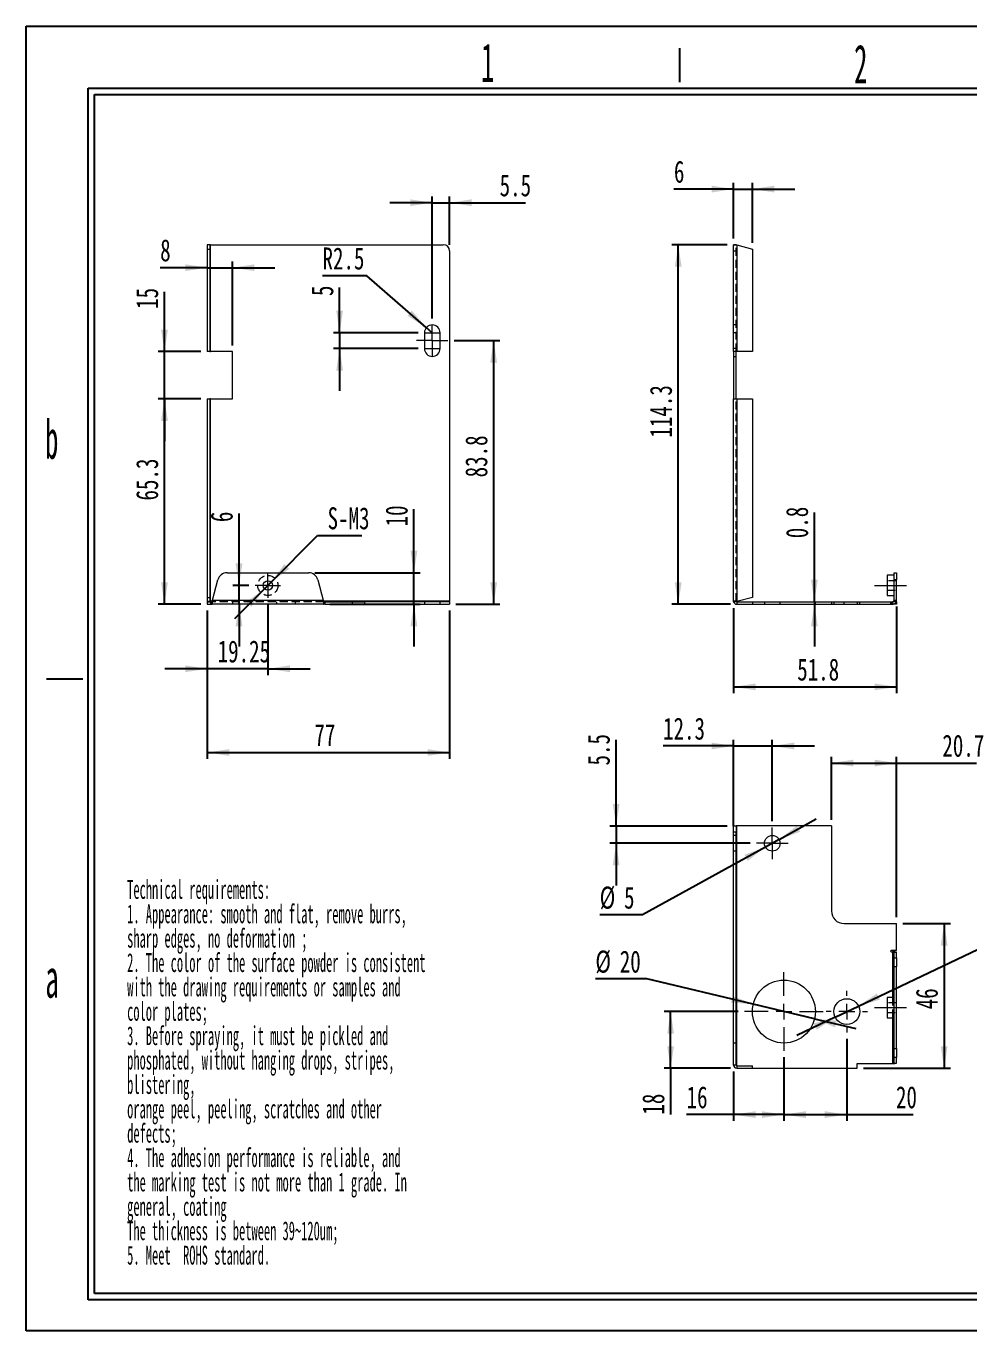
# Model space of a CAD drawing. Header units: millimetres. Extents: x 2 to 295, y 1 to 209.
# Drawn here: x 1.8 to 151.6, y 1.3 to 208.7 of the extents above; entities that cross this region are included whole.
import ezdxf

# ---------------------------------------------------------------- set-up
doc = ezdxf.new("R2010")
doc.units = ezdxf.units.MM
for name, pattern in [('CENTER', [10.16, 6.35, -1.27, 1.27, -1.27]), ('CENTERX2', [20.32, 12.7, -2.54, 2.54, -2.54]), ('HIDDEN', [1.905, 1.27, -0.635])]:
    doc.linetypes.add(name, pattern=pattern)
doc.layers.add('DIM', color=5, linetype='Continuous')
doc.layers.add('SLD-0', color=179, linetype='Continuous')
doc.layers.add('中心线', color=1, linetype='CENTER', lineweight=15)
doc.styles.add('SLDTEXTSTYLE1', font='TXT', dxfattribs={"width": 0.469})
doc.styles.add('SLDTEXTSTYLE13', font='TXT', dxfattribs={"width": 0.7})
doc.styles.add('SLDTEXTSTYLE2', font='TXT', dxfattribs={"width": 0.484})
doc.styles.add('SLDTEXTSTYLE5', font='TXT', dxfattribs={"width": 0.5025})
doc.dimstyles.new('SLDDIMSTYLE0', dxfattribs={"dimtxt": 3.5, "dimasz": 3.5, "dimexe": 0, "dimexo": 0.0625, "dimgap": 0.875, "dimtad": 2, "dimlfac": 2, "dimrnd": 1e-09, "dimzin": 12, "dimdsep": 46, "dimtxsty": 'SLDTEXTSTYLE1', "dimsah": 1, "dimcen": 0.09, "dimadec": 0, "dimazin": 3, "dimtfac": 1, "dimtofl": 0, "dimtmove": 0, "dimatfit": 3, "dimfxl": 0, "dimfrac": 2, "dimtolj": 1, "dimtzin": 12, "dimarcsym": 0})
doc.dimstyles.new('SLDDIMSTYLE1', dxfattribs={"dimtxt": 3.5, "dimasz": 3.5, "dimexe": 0, "dimexo": 0.0625, "dimgap": 0.875, "dimtad": 2, "dimlfac": 2, "dimrnd": 1e-09, "dimdsep": 46, "dimtxsty": 'SLDTEXTSTYLE1', "dimsah": 1, "dimcen": 0.09, "dimadec": 0, "dimazin": 2, "dimtfac": 1, "dimtmove": 0, "dimatfit": 0, "dimfxl": 0, "dimfrac": 2, "dimtolj": 1, "dimtzin": 12, "dimarcsym": 0})
doc.dimstyles.new('SLDDIMSTYLE2', dxfattribs={"dimtxt": 3.5, "dimasz": 3.5, "dimexe": 0, "dimexo": 0.0625, "dimgap": 0.875, "dimtad": 2, "dimlfac": 2, "dimrnd": 1e-09, "dimzin": 12, "dimdsep": 46, "dimtxsty": 'SLDTEXTSTYLE1', "dimsah": 1, "dimcen": 0.09, "dimadec": 0, "dimazin": 3, "dimtfac": 1, "dimtmove": 0, "dimatfit": 0, "dimfxl": 0, "dimfrac": 2, "dimtolj": 1, "dimtzin": 12, "dimarcsym": 0})
doc.dimstyles.new('SLDDIMSTYLE3', dxfattribs={"dimtxt": 3.5, "dimasz": 3.5, "dimexe": 0, "dimexo": 0.0625, "dimgap": 0.875, "dimtad": 0, "dimtih": 1, "dimtoh": 1, "dimlfac": 2, "dimrnd": 1e-09, "dimzin": 12, "dimdsep": 46, "dimtxsty": 'SLDTEXTSTYLE1', "dimsah": 1, "dimcen": 0, "dimadec": 0, "dimazin": 3, "dimtfac": 1, "dimtmove": 0, "dimatfit": 3, "dimfxl": 0, "dimfrac": 2, "dimtolj": 1, "dimtzin": 12, "dimarcsym": 0})
doc.dimstyles.new('SLDDIMSTYLE4', dxfattribs={"dimtxt": 3.5, "dimasz": 3.5, "dimexe": 0, "dimexo": 0.0625, "dimgap": 0.875, "dimtad": 0, "dimtih": 1, "dimtoh": 1, "dimlfac": 2, "dimrnd": 1e-09, "dimzin": 12, "dimdsep": 46, "dimtxsty": 'SLDTEXTSTYLE1', "dimsah": 1, "dimcen": 0, "dimadec": 0, "dimazin": 3, "dimtfac": 1, "dimtmove": 0, "dimatfit": 3, "dimfxl": 0, "dimfrac": 2, "dimtolj": 1, "dimtzin": 12, "dimarcsym": 0})
doc.dimstyles.new('SLDDIMSTYLE5', dxfattribs={"dimtxt": 3.5, "dimasz": 3.5, "dimexe": 0, "dimexo": 0.0625, "dimgap": 0.875, "dimtad": 0, "dimtih": 1, "dimtoh": 1, "dimlfac": 2, "dimrnd": 1e-09, "dimzin": 12, "dimdsep": 46, "dimtxsty": 'SLDTEXTSTYLE1', "dimsah": 1, "dimcen": 0, "dimadec": 0, "dimazin": 3, "dimtfac": 1, "dimtofl": 0, "dimtmove": 0, "dimatfit": 3, "dimfxl": 0, "dimfrac": 2, "dimtolj": 1, "dimtzin": 12, "dimarcsym": 0})

# ---------------------------------------------------------------- blocks, each defined once
blk = doc.blocks.new('SW_NOTE_0')
at = {"layer": 'SLD-0', "color": 0, "char_height": 3, "attachment_point": 1, "style": 'SLDTEXTSTYLE2'}
for s, insert in [('Technical requirements:', (0, 3.87)), ('1. Appearance: smooth and flat, remove burrs,', (0, -0.01)), ('sharp edges, no deformation ;', (0, -3.88)), ('2. The color of the surface powder is consistent', (0, -7.76)), ('with the drawing requirements or samples and', (0, -11.63)), ('color plates;', (0, -15.51)), ('3. Before spraying, it must be pickled and', (0, -19.38)), ('phosphated, without hanging drops, stripes,', (0, -23.26)), ('blistering,', (0, -27.13)), ('orange peel, peeling, scratches and other', (0, -31.01)), ('defects;', (0, -34.88)), ('4. The adhesion performance is reliable, and', (0, -38.76)), ('the marking test is not more than 1 grade. In', (0, -42.63)), ('general, coating', (0, -46.51)), ('The thickness is between 39~120um;', (0, -50.38)), ('5. Meet  ROHS standard.', (0, -54.26))]:
    blk.add_mtext(s, dxfattribs=dict(at, insert=insert))
blk = doc.blocks.new('_D')
at = {"layer": 'DIM'}
for p, q in [((114.23, 116.18), (114.23, 102.65)), ((140.13, 116.43), (140.13, 102.65)), ((114.23, 103.65), (140.13, 103.65))]:
    blk.add_line(p, q, dxfattribs=at)
for points in [[(114.23, 103.65), (117.73, 103.11), (117.73, 104.19)], [(140.13, 103.65), (136.63, 104.19), (136.63, 103.11)]]:
    blk.add_solid(points, dxfattribs=at)
at = {"layer": 'DIM', "insert": (124.35, 108.16), "char_height": 3.5, "attachment_point": 1, "style": 'SLDTEXTSTYLE13'}
blk.add_mtext('51.8', dxfattribs=at)
blk = doc.blocks.new('_D_1')
at = {"layer": 'DIM'}
for p, q in [((127.07, 117.18), (127.07, 131.36)), ((127.07, 117.18), (127.07, 116.78)), ((127.07, 116.78), (127.07, 110.05))]:
    blk.add_line(p, q, dxfattribs=at)
for points in [[(127.07, 117.18), (127.61, 120.68), (126.54, 120.68)], [(127.07, 116.78), (126.54, 113.28), (127.61, 113.28)]]:
    blk.add_solid(points, dxfattribs=at)
at = {"layer": 'DIM', "insert": (122.56, 127.28), "char_height": 3.5, "attachment_point": 1, "rotation": 90, "style": 'SLDTEXTSTYLE13'}
blk.add_mtext('0.8', dxfattribs=at)
blk = doc.blocks.new('_D_2')
at = {"layer": 'DIM'}
for p, q in [((113.23, 173.93), (104.44, 173.93)), ((105.44, 116.78), (105.44, 173.93)), ((113.73, 116.78), (104.44, 116.78))]:
    blk.add_line(p, q, dxfattribs=at)
for points in [[(105.44, 173.93), (104.9, 170.43), (105.98, 170.43)], [(105.44, 116.78), (105.98, 120.28), (104.9, 120.28)]]:
    blk.add_solid(points, dxfattribs=at)
at = {"layer": 'DIM', "insert": (100.93, 143.27), "char_height": 3.5, "attachment_point": 1, "rotation": 90, "style": 'SLDTEXTSTYLE13'}
blk.add_mtext('114.3', dxfattribs=at)
blk = doc.blocks.new('_D_3')
at = {"layer": 'DIM'}
for p, q in [((114.23, 182.77), (104.76, 182.77)), ((114.23, 174.93), (114.23, 183.77)), ((114.23, 182.77), (117.23, 182.77)), ((117.23, 174.24), (117.23, 183.77)), ((117.23, 182.77), (123.97, 182.77))]:
    blk.add_line(p, q, dxfattribs=at)
for points in [[(114.23, 182.77), (110.73, 183.31), (110.73, 182.23)], [(117.23, 182.77), (120.73, 182.23), (120.73, 183.31)]]:
    blk.add_solid(points, dxfattribs=at)
at = {"layer": 'DIM', "insert": (104.76, 187.28), "char_height": 3.5, "attachment_point": 1, "style": 'SLDTEXTSTYLE13'}
blk.add_mtext('6', dxfattribs=at)
blk = doc.blocks.new('_D_4')
at = {"layer": 'DIM'}
for p, q in [((121.48, 79.4), (127.37, 82.66)), ((121.48, 79.4), (119.29, 78.19)), ((119.29, 78.19), (99.78, 67.4)), ((99.78, 67.4), (92.96, 67.4))]:
    blk.add_line(p, q, dxfattribs=at)
for points in [[(121.48, 79.4), (124.8, 80.62), (124.28, 81.56)], [(119.29, 78.19), (115.97, 76.97), (116.49, 76.02)]]:
    blk.add_solid(points, dxfattribs=at)
at = {"layer": 'DIM', "char_height": 3.5, "attachment_point": 1, "style": 'SLDTEXTSTYLE13'}
for s, insert in [('%%c', (92.96, 71.91)), ('5', (96.83, 71.91))]:
    blk.add_mtext(s, dxfattribs=dict(at, insert=insert))
blk = doc.blocks.new('_D_5')
at = {"layer": 'DIM'}
for p, q in [((100.46, 57.23), (92.28, 57.23)), ((117.37, 53.2), (100.46, 57.23)), ((127.1, 50.89), (117.37, 53.2)), ((127.1, 50.89), (133.65, 49.33))]:
    blk.add_line(p, q, dxfattribs=at)
for points in [[(117.37, 53.2), (114.09, 54.54), (113.84, 53.49)], [(127.1, 50.89), (130.38, 49.55), (130.63, 50.6)]]:
    blk.add_solid(points, dxfattribs=at)
at = {"layer": 'DIM', "char_height": 3.5, "attachment_point": 1, "style": 'SLDTEXTSTYLE13'}
for s, insert in [('%%c', (92.28, 61.74)), ('20', (96.15, 61.74))]:
    blk.add_mtext(s, dxfattribs=dict(at, insert=insert))
blk = doc.blocks.new('_D_6')
at = {"layer": 'DIM'}
for p, q in [((134.09, 52.93), (158.29, 64.44)), ((158.29, 64.44), (167.83, 64.44)), ((130.38, 51.16), (134.09, 52.93)), ((130.38, 51.16), (124.31, 48.27))]:
    blk.add_line(p, q, dxfattribs=at)
for points in [[(134.09, 52.93), (137.48, 53.94), (137.01, 54.92)], [(130.38, 51.16), (126.99, 50.15), (127.45, 49.17)]]:
    blk.add_solid(points, dxfattribs=at)
at = {"layer": 'DIM', "char_height": 3.5, "attachment_point": 1, "style": 'SLDTEXTSTYLE13'}
for s, insert in [('%%c', (159.88, 68.96)), ('8.2', (163.75, 68.96))]:
    blk.add_mtext(s, dxfattribs=dict(at, insert=insert))
blk = doc.blocks.new('_D_7')
at = {"layer": 'DIM'}
for p, q in [((129.78, 82.54), (129.78, 92.54)), ((129.78, 91.54), (140.13, 91.54)), ((140.13, 67.04), (140.13, 92.54)), ((140.13, 91.54), (152.86, 91.54))]:
    blk.add_line(p, q, dxfattribs=at)
for points in [[(129.78, 91.54), (133.28, 91.01), (133.28, 92.08)], [(140.13, 91.54), (136.63, 92.08), (136.63, 91.01)]]:
    blk.add_solid(points, dxfattribs=at)
at = {"layer": 'DIM', "insert": (147.41, 96.06), "char_height": 3.5, "attachment_point": 1, "style": 'SLDTEXTSTYLE13'}
blk.add_mtext('20.7', dxfattribs=at)
blk = doc.blocks.new('_D_8')
at = {"layer": 'DIM'}
for p, q in [((114.98, 52.04), (103.23, 52.04)), ((104.23, 43.04), (104.23, 52.04)), ((113.73, 43.04), (103.23, 43.04)), ((104.23, 43.04), (104.23, 35.67))]:
    blk.add_line(p, q, dxfattribs=at)
for points in [[(104.23, 52.04), (103.7, 48.54), (104.77, 48.54)], [(104.23, 43.04), (104.77, 46.54), (103.7, 46.54)]]:
    blk.add_solid(points, dxfattribs=at)
at = {"layer": 'DIM', "insert": (99.72, 35.67), "char_height": 3.5, "attachment_point": 1, "rotation": 90, "style": 'SLDTEXTSTYLE13'}
blk.add_mtext('18', dxfattribs=at)
blk = doc.blocks.new('_D_9')
at = {"layer": 'DIM'}
for p, q in [((132.23, 47.74), (132.23, 34.67)), ((122.23, 44.79), (122.23, 34.67)), ((122.23, 35.67), (132.23, 35.67)), ((132.23, 35.67), (142.77, 35.67))]:
    blk.add_line(p, q, dxfattribs=at)
for points in [[(122.23, 35.67), (125.73, 35.13), (125.73, 36.21)], [(132.23, 35.67), (128.73, 36.21), (128.73, 35.13)]]:
    blk.add_solid(points, dxfattribs=at)
at = {"layer": 'DIM', "insert": (140.04, 40.18), "char_height": 3.5, "attachment_point": 1, "style": 'SLDTEXTSTYLE13'}
blk.add_mtext('20', dxfattribs=at)
blk = doc.blocks.new('_D_10')
at = {"layer": 'DIM'}
for p, q in [((122.23, 44.79), (122.23, 34.67)), ((114.23, 42.54), (114.23, 34.67)), ((114.23, 35.67), (106.77, 35.67)), ((122.23, 35.67), (114.23, 35.67))]:
    blk.add_line(p, q, dxfattribs=at)
for points in [[(114.23, 35.67), (117.73, 35.13), (117.73, 36.21)], [(122.23, 35.67), (118.73, 36.21), (118.73, 35.13)]]:
    blk.add_solid(points, dxfattribs=at)
at = {"layer": 'DIM', "insert": (106.77, 40.18), "char_height": 3.5, "attachment_point": 1, "style": 'SLDTEXTSTYLE13'}
blk.add_mtext('16', dxfattribs=at)
blk = doc.blocks.new('_D_11')
at = {"layer": 'DIM'}
for p, q in [((141.13, 66.04), (148.7, 66.04)), ((147.7, 66.04), (147.7, 43.04)), ((134.88, 43.04), (148.7, 43.04))]:
    blk.add_line(p, q, dxfattribs=at)
for points in [[(147.7, 66.04), (147.16, 62.54), (148.24, 62.54)], [(147.7, 43.04), (148.24, 46.54), (147.16, 46.54)]]:
    blk.add_solid(points, dxfattribs=at)
at = {"layer": 'DIM', "insert": (143.19, 52.41), "char_height": 3.5, "attachment_point": 1, "rotation": 90, "style": 'SLDTEXTSTYLE13'}
blk.add_mtext('46', dxfattribs=at)
blk = doc.blocks.new('_D_12')
at = {"layer": 'DIM'}
for p, q in [((114.23, 94.26), (103.03, 94.26)), ((114.23, 81.54), (114.23, 95.26)), ((114.23, 94.26), (120.38, 94.26)), ((120.38, 82.29), (120.38, 95.26)), ((120.38, 94.26), (127.12, 94.26))]:
    blk.add_line(p, q, dxfattribs=at)
for points in [[(114.23, 94.26), (110.73, 94.8), (110.73, 93.72)], [(120.38, 94.26), (123.88, 93.72), (123.88, 94.8)]]:
    blk.add_solid(points, dxfattribs=at)
at = {"layer": 'DIM', "insert": (103.03, 98.77), "char_height": 3.5, "attachment_point": 1, "style": 'SLDTEXTSTYLE13'}
blk.add_mtext('12.3', dxfattribs=at)
blk = doc.blocks.new('_D_13')
at = {"layer": 'DIM'}
for p, q in [((95.58, 81.54), (95.58, 95.24)), ((113.23, 81.54), (94.58, 81.54)), ((95.58, 81.54), (95.58, 78.79)), ((116.88, 78.79), (94.58, 78.79)), ((95.58, 78.79), (95.58, 72.06))]:
    blk.add_line(p, q, dxfattribs=at)
for points in [[(95.58, 81.54), (96.11, 85.04), (95.04, 85.04)], [(95.58, 78.79), (95.04, 75.29), (96.11, 75.29)]]:
    blk.add_solid(points, dxfattribs=at)
at = {"layer": 'DIM', "insert": (91.06, 91.16), "char_height": 3.5, "attachment_point": 1, "rotation": 90, "style": 'SLDTEXTSTYLE13'}
blk.add_mtext('5.5', dxfattribs=at)
blk = doc.blocks.new('SW_CENTERMARKSYMBOL_0')
at = {"layer": '中心线', "color": 0}
for p, q in [((0, 1.25), (0, 2.5)), ((-1.25, 0), (-2.5, 0)), ((0, 0), (-1.25, 0)), ((0, 0), (0, 1.25)), ((0, 0), (0, -1.25)), ((0, 0), (1.25, 0)), ((1.25, 0), (2.5, 0)), ((0, -1.25), (0, -2.5))]:
    blk.add_line(p, q, dxfattribs=at)
blk = doc.blocks.new('SW_CENTERMARKSYMBOL_1')
at = {"layer": '中心线', "color": 0}
for p, q in [((0, 2.5), (0, 6.25)), ((-2.5, 0), (-6.25, 0)), ((0, 0), (-1.25, 0)), ((0, 0), (0, 1.25)), ((0, 0), (0, -1.25)), ((0, 0), (1.25, 0)), ((2.5, 0), (6.25, 0)), ((0, -2.5), (0, -6.25))]:
    blk.add_line(p, q, dxfattribs=at)
blk = doc.blocks.new('SW_CENTERMARKSYMBOL_2')
at = {"layer": '中心线', "color": 0}
for p, q in [((0, 2.5), (0, 3.3)), ((-2.5, 0), (-3.3, 0)), ((0, 0), (-1.25, 0)), ((0, 0), (0, 1.25)), ((0, 0), (0, -1.25)), ((0, 0), (1.25, 0)), ((2.5, 0), (3.3, 0)), ((0, -2.5), (0, -3.3))]:
    blk.add_line(p, q, dxfattribs=at)
blk = doc.blocks.new('_D_14')
at = {"layer": 'DIM'}
for p, q in [((51.64, 159.93), (51.64, 167.13)), ((64.1, 159.93), (50.64, 159.93)), ((51.64, 159.93), (51.64, 157.43)), ((64.1, 157.43), (50.64, 157.43)), ((51.64, 157.43), (51.64, 150.7))]:
    blk.add_line(p, q, dxfattribs=at)
for points in [[(51.64, 159.93), (52.17, 163.43), (51.1, 163.43)], [(51.64, 157.43), (51.1, 153.93), (52.17, 153.93)]]:
    blk.add_solid(points, dxfattribs=at)
at = {"layer": 'DIM', "insert": (47.12, 165.77), "char_height": 3.5, "attachment_point": 1, "rotation": 90, "style": 'SLDTEXTSTYLE13'}
blk.add_mtext('5', dxfattribs=at)
blk = doc.blocks.new('_D_15')
at = {"layer": 'DIM'}
for p, q in [((30.6, 115.78), (30.6, 92.22)), ((69.1, 115.78), (69.1, 92.22)), ((30.6, 93.22), (69.1, 93.22))]:
    blk.add_line(p, q, dxfattribs=at)
for points in [[(30.6, 93.22), (34.1, 92.69), (34.1, 93.76)], [(69.1, 93.22), (65.6, 93.76), (65.6, 92.69)]]:
    blk.add_solid(points, dxfattribs=at)
at = {"layer": 'DIM', "insert": (47.62, 97.74), "char_height": 3.5, "attachment_point": 1, "style": 'SLDTEXTSTYLE13'}
blk.add_mtext('77', dxfattribs=at)
blk = doc.blocks.new('_D_16')
at = {"layer": 'DIM'}
for p, q in [((40.23, 116.78), (40.23, 105.53)), ((30.6, 115.78), (30.6, 105.53)), ((30.6, 106.53), (23.87, 106.53)), ((40.23, 106.53), (30.6, 106.53)), ((40.23, 106.53), (46.96, 106.53))]:
    blk.add_line(p, q, dxfattribs=at)
for points in [[(30.6, 106.53), (27.1, 107.07), (27.1, 105.99)], [(40.23, 106.53), (43.73, 105.99), (43.73, 107.07)]]:
    blk.add_solid(points, dxfattribs=at)
at = {"layer": 'DIM', "insert": (32.25, 111.04), "char_height": 3.5, "attachment_point": 1, "style": 'SLDTEXTSTYLE13'}
blk.add_mtext('19.25', dxfattribs=at)
blk = doc.blocks.new('_D_17')
at = {"layer": 'DIM'}
for p, q in [((35.65, 119.78), (35.65, 131.2)), ((37.23, 119.78), (34.65, 119.78)), ((35.65, 116.78), (35.65, 119.78)), ((35.65, 116.78), (35.65, 110.05))]:
    blk.add_line(p, q, dxfattribs=at)
for points in [[(35.65, 119.78), (36.19, 123.28), (35.11, 123.28)], [(35.65, 116.78), (35.11, 113.28), (36.19, 113.28)]]:
    blk.add_solid(points, dxfattribs=at)
at = {"layer": 'DIM', "insert": (31.14, 129.84), "char_height": 3.5, "attachment_point": 1, "rotation": 90, "style": 'SLDTEXTSTYLE13'}
blk.add_mtext('6', dxfattribs=at)
blk = doc.blocks.new('_D_18')
at = {"layer": 'DIM'}
for p, q in [((40.76, 120.31), (48.14, 127.69)), ((48.14, 127.69), (55.17, 127.69)), ((39.7, 119.25), (40.76, 120.31)), ((39.7, 119.25), (34.94, 114.49))]:
    blk.add_line(p, q, dxfattribs=at)
for points in [[(40.76, 120.31), (43.62, 122.41), (42.85, 123.17)], [(39.7, 119.25), (36.84, 117.16), (37.6, 116.4)]]:
    blk.add_solid(points, dxfattribs=at)
at = {"layer": 'DIM', "insert": (49.72, 132.2), "char_height": 3.5, "attachment_point": 1, "style": 'SLDTEXTSTYLE13'}
blk.add_mtext('S-M3', dxfattribs=at)
blk = doc.blocks.new('_D_19')
at = {"layer": 'DIM'}
for p, q in [((69.85, 158.68), (77.11, 158.68)), ((76.11, 158.68), (76.11, 116.78)), ((70.1, 116.78), (77.11, 116.78))]:
    blk.add_line(p, q, dxfattribs=at)
for points in [[(76.11, 158.68), (75.57, 155.18), (76.65, 155.18)], [(76.11, 116.78), (76.65, 120.28), (75.57, 120.28)]]:
    blk.add_solid(points, dxfattribs=at)
at = {"layer": 'DIM', "insert": (71.6, 136.95), "char_height": 3.5, "attachment_point": 1, "rotation": 90, "style": 'SLDTEXTSTYLE13'}
blk.add_mtext('83.8', dxfattribs=at)
blk = doc.blocks.new('_D_20')
at = {"layer": 'DIM'}
for p, q in [((66.35, 180.6), (59.62, 180.6)), ((66.35, 162.18), (66.35, 181.6)), ((66.35, 180.6), (69.1, 180.6)), ((69.1, 173.93), (69.1, 181.6)), ((69.1, 180.6), (81.15, 180.6))]:
    blk.add_line(p, q, dxfattribs=at)
for points in [[(66.35, 180.6), (62.85, 181.14), (62.85, 180.07)], [(69.1, 180.6), (72.6, 180.07), (72.6, 181.14)]]:
    blk.add_solid(points, dxfattribs=at)
at = {"layer": 'DIM', "insert": (77.06, 185.12), "char_height": 3.5, "attachment_point": 1, "style": 'SLDTEXTSTYLE13'}
blk.add_mtext('5.5', dxfattribs=at)
blk = doc.blocks.new('_D_21')
at = {"layer": 'DIM'}
for p, q in [((29.6, 149.43), (22.8, 149.43)), ((23.8, 116.78), (23.8, 149.43)), ((29.6, 116.78), (22.8, 116.78))]:
    blk.add_line(p, q, dxfattribs=at)
for points in [[(23.8, 149.43), (23.26, 145.93), (24.34, 145.93)], [(23.8, 116.78), (24.34, 120.28), (23.26, 120.28)]]:
    blk.add_solid(points, dxfattribs=at)
at = {"layer": 'DIM', "insert": (19.29, 133.27), "char_height": 3.5, "attachment_point": 1, "rotation": 90, "style": 'SLDTEXTSTYLE13'}
blk.add_mtext('65.3', dxfattribs=at)
blk = doc.blocks.new('_D_22')
at = {"layer": 'DIM'}
for p, q in [((23.8, 156.93), (23.8, 166.45)), ((29.6, 156.93), (22.8, 156.93)), ((23.8, 149.43), (23.8, 156.93)), ((29.6, 149.43), (22.8, 149.43)), ((23.8, 149.43), (23.8, 142.7))]:
    blk.add_line(p, q, dxfattribs=at)
for points in [[(23.8, 156.93), (24.34, 160.43), (23.26, 160.43)], [(23.8, 149.43), (23.26, 145.93), (24.34, 145.93)]]:
    blk.add_solid(points, dxfattribs=at)
at = {"layer": 'DIM', "insert": (19.29, 163.73), "char_height": 3.5, "attachment_point": 1, "rotation": 90, "style": 'SLDTEXTSTYLE13'}
blk.add_mtext('15', dxfattribs=at)
blk = doc.blocks.new('_D_23')
at = {"layer": 'DIM'}
for p, q in [((30.6, 170.27), (23.12, 170.27)), ((30.6, 170.27), (34.6, 170.27)), ((34.6, 157.93), (34.6, 171.27)), ((34.6, 170.27), (41.34, 170.27))]:
    blk.add_line(p, q, dxfattribs=at)
for points in [[(30.6, 170.27), (27.1, 170.81), (27.1, 169.74)], [(34.6, 170.27), (38.1, 169.74), (38.1, 170.81)]]:
    blk.add_solid(points, dxfattribs=at)
at = {"layer": 'DIM', "insert": (23.12, 174.79), "char_height": 3.5, "attachment_point": 1, "style": 'SLDTEXTSTYLE13'}
blk.add_mtext('8', dxfattribs=at)
blk = doc.blocks.new('_D_24')
at = {"layer": 'DIM'}
for p, q in [((55.94, 168.98), (48.91, 168.98)), ((65.41, 160.75), (55.94, 168.98)), ((66.35, 159.93), (65.41, 160.75))]:
    blk.add_line(p, q, dxfattribs=at)
blk.add_solid([(65.41, 160.75), (63.12, 163.46), (62.42, 162.64)], dxfattribs=at)
at = {"layer": 'DIM', "insert": (48.91, 173.49), "char_height": 3.5, "attachment_point": 1, "style": 'SLDTEXTSTYLE13'}
blk.add_mtext('R2.5', dxfattribs=at)
blk = doc.blocks.new('_D_25')
at = {"layer": 'DIM'}
for p, q in [((63.44, 121.78), (63.44, 131.89)), ((47.72, 121.78), (64.44, 121.78)), ((63.44, 116.78), (63.44, 121.78)), ((50.1, 116.78), (64.44, 116.78)), ((63.44, 116.78), (63.44, 110.05))]:
    blk.add_line(p, q, dxfattribs=at)
for points in [[(63.44, 121.78), (63.98, 125.28), (62.9, 125.28)], [(63.44, 116.78), (62.9, 113.28), (63.98, 113.28)]]:
    blk.add_solid(points, dxfattribs=at)
at = {"layer": 'DIM', "insert": (58.93, 129.16), "char_height": 3.5, "attachment_point": 1, "rotation": 90, "style": 'SLDTEXTSTYLE13'}
blk.add_mtext('10', dxfattribs=at)
blk = doc.blocks.new('SW_CENTERMARKSYMBOL_3')
at = {"layer": '中心线', "color": 0}
for p, q in [((0, 1.25), (0, 2.5)), ((-1.25, 0), (-2.5, 0)), ((0, 0), (-1.25, 0)), ((0, 0), (0, 1.25)), ((0, 0), (0, -1.25)), ((0, 0), (1.25, 0)), ((1.25, 0), (2.5, 0)), ((0, -1.25), (0, -2.5))]:
    blk.add_line(p, q, dxfattribs=at)
blk = doc.blocks.new('SW_CENTERMARKSYMBOL_4')
at = {"layer": '中心线', "color": 0}
for p, q in [((-1.25, 0), (-2, 0)), ((0, 0), (-1.25, 0)), ((0, 1.25), (0, 2)), ((0, 0), (0, 1.25)), ((0, 0), (0, -1.25)), ((0, 0), (1.25, 0)), ((1.25, 0), (2, 0)), ((0, -1.25), (0, -2))]:
    blk.add_line(p, q, dxfattribs=at)
blk = doc.blocks.new('SW_CENTERMARKSYMBOL_5')
at = {"layer": '中心线', "color": 0}
for p, q in [((0, 1.25), (0, 2.5)), ((-1.25, 0), (-2.5, 0)), ((0, 0), (-1.25, 0)), ((0, 0), (0, 1.25)), ((0, 0), (0, -1.25)), ((0, 0), (1.25, 0)), ((1.25, 0), (2.5, 0)), ((0, -1.25), (0, -2.5))]:
    blk.add_line(p, q, dxfattribs=at)
blk = doc.blocks.new('SW_CENTERMARKSYMBOL_6')
at = {"layer": '中心线', "color": 0}
for p, q in [((0, 1.25), (0, 2.5)), ((-1.25, 0), (-2.5, 0)), ((0, 0), (-1.25, 0)), ((0, 0), (0, 1.25)), ((0, 0), (0, -1.25)), ((0, 0), (1.25, 0)), ((1.25, 0), (2.5, 0)), ((0, -1.25), (0, -2.5))]:
    blk.add_line(p, q, dxfattribs=at)

msp = doc.modelspace()

# ---------------------------------------------------------------- linework, layer by layer
at = {"color": 7, "linetype": 'Continuous', "lineweight": 15}
for p, q in [((30.6044, 173.9059), (30.6044, 173.236)), ((31.0044, 173.9059), (30.6044, 173.9059)), ((30.6044, 173.236), (30.6044, 156.9327)), ((30.6044, 173.236), (31.0044, 173.236)), ((31.0044, 173.9059), (31.0044, 173.236)), ((31.0044, 173.236), (31.0044, 156.9327)), ((31.1044, 156.9327), (31.1044, 173.9327)), ((31.1044, 173.9327), (68.1044, 173.9327)), ((69.1044, 172.9327), (69.1044, 117.2827)), ((114.2347, 156.9327), (114.2347, 173.9327)), ((114.6347, 173.9327), (114.2347, 173.9327)), ((114.7347, 173.9059), (114.7347, 156.9327)), ((114.7347, 173.9059), (117.2347, 173.236)), ((117.2347, 173.236), (117.2347, 156.9327)), ((65.1044, 159.9327), (65.1044, 157.4327)), ((67.6044, 157.4327), (67.6044, 159.9327)), ((31.0044, 156.9327), (30.6044, 156.9327)), ((31.0044, 156.9327), (31.1044, 156.9327)), ((34.6044, 156.9327), (31.1044, 156.9327)), ((34.6044, 149.4327), (34.6044, 156.9327)), ((114.7347, 156.9327), (114.2347, 156.9327)), ((114.2347, 156.9327), (114.2347, 149.4327)), ((114.6347, 149.4327), (114.6347, 156.9327)), ((117.2347, 156.9327), (114.7347, 156.9327)), ((30.6044, 149.4327), (30.6044, 117.8794)), ((30.6044, 149.4327), (31.0044, 149.4327)), ((31.0044, 149.4327), (31.0044, 117.8794)), ((31.1044, 149.4327), (31.0044, 149.4327)), ((31.1044, 117.2827), (31.1044, 149.4327)), ((31.1044, 149.4327), (34.6044, 149.4327)), ((114.2347, 117.2827), (114.2347, 149.4327)), ((114.2347, 149.4327), (114.7347, 149.4327)), ((114.7347, 149.4327), (114.7347, 117.2095)), ((114.7347, 149.4327), (117.2347, 149.4327)), ((117.2347, 149.4327), (117.2347, 117.8794)), ((31.4214, 117.4327), (32.2891, 120.6709)), ((33.738, 121.7827), (46.7209, 121.7827)), ((48.1698, 120.6709), (49.0374, 117.4327)), ((139.7347, 121.3827), (138.6347, 121.3827)), ((138.6347, 121.3827), (138.6347, 118.1827)), ((139.7347, 121.7827), (140.1347, 121.7827)), ((139.7347, 120.6709), (139.7347, 121.7827)), ((140.1347, 120.6709), (139.7347, 120.6709)), ((139.7347, 117.4327), (139.7347, 120.6709)), ((140.1347, 121.7827), (140.1347, 120.6709)), ((140.1347, 117.4327), (140.1347, 120.6709)), ((30.6044, 117.8794), (31.0044, 117.8794)), ((30.6044, 117.8794), (30.6044, 117.2095)), ((31.0044, 117.2095), (30.6044, 117.2095)), ((30.6044, 117.1827), (30.6044, 116.7827)), ((30.6044, 117.1827), (31.3544, 117.1827)), ((30.6044, 116.7827), (31.3544, 116.7827)), ((31.0044, 117.8794), (31.0044, 117.2095)), ((31.1044, 117.2827), (31.1044, 117.1827)), ((31.3935, 117.2827), (31.1044, 117.2827)), ((31.3544, 117.1827), (31.3544, 116.7827)), ((49.1044, 116.7827), (31.3544, 116.7827)), ((31.4214, 117.4327), (49.0374, 117.4327)), ((69.1044, 117.2827), (49.0654, 117.2827)), ((49.1044, 117.1827), (49.1044, 116.7827)), ((49.3044, 117.1827), (49.1044, 117.1827)), ((49.3044, 116.7827), (49.1044, 116.7827)), ((49.3044, 117.1827), (49.3044, 116.7827)), ((49.3044, 117.1827), (53.6044, 117.1827)), ((49.3044, 116.7827), (53.6044, 116.7827)), ((53.6044, 117.1827), (53.6044, 116.7827)), ((53.6044, 117.1827), (55.6044, 117.1827)), ((55.6044, 116.7827), (53.6044, 116.7827)), ((55.6044, 117.1827), (55.6044, 116.7827)), ((69.1044, 117.1827), (55.6044, 117.1827)), ((55.6044, 116.7827), (69.1044, 116.7827)), ((69.1044, 117.1827), (69.1044, 117.2827)), ((69.1044, 117.1827), (69.1044, 116.7827)), ((114.2347, 117.1827), (114.2347, 117.2827)), ((114.2448, 117.1827), (114.2347, 117.1827)), ((114.6347, 117.1827), (114.2448, 117.1827)), ((117.2347, 117.8794), (114.7347, 117.2095)), ((114.7347, 117.1827), (114.7347, 116.7827)), ((114.7347, 117.1827), (133.8847, 117.1827)), ((114.7347, 116.7827), (133.8847, 116.7827)), ((133.8847, 117.1827), (133.8847, 116.7827)), ((133.8847, 117.1827), (139.4847, 117.1827)), ((133.8847, 116.7827), (139.4847, 116.7827)), ((138.6347, 118.1827), (139.7347, 118.1827)), ((139.4847, 117.1827), (139.4847, 116.7827)), ((140.1347, 116.7827), (139.4847, 116.7827)), ((139.7347, 117.4327), (140.1347, 117.4327)), ((140.1347, 117.1827), (140.0844, 117.1827)), ((140.1347, 117.1827), (140.1347, 116.7827)), ((114.2347, 80.5443), (114.2347, 81.5443)), ((114.2347, 81.5443), (114.6347, 81.5443)), ((114.6347, 81.5443), (114.6347, 80.5443)), ((114.7347, 81.5443), (114.6347, 81.5443)), ((114.7347, 43.5443), (114.7347, 81.5443)), ((129.7847, 81.5443), (114.7347, 81.5443)), ((129.7847, 81.5443), (129.7847, 68.0443)), ((114.6347, 80.5443), (114.2347, 80.5443)), ((114.2347, 43.5443), (114.2347, 80.5443)), ((114.6347, 43.5443), (114.6347, 80.5443)), ((131.7847, 66.0443), (140.1347, 66.0443)), ((140.1347, 61.7443), (140.1347, 66.0443)), ((140.1347, 61.7443), (139.2847, 61.7443)), ((139.2847, 61.5443), (139.4847, 61.5443)), ((139.4847, 61.5443), (139.4847, 54.2693)), ((139.7347, 61.4773), (140.1347, 61.4773)), ((139.7347, 60.6097), (139.7347, 61.4773)), ((139.7347, 60.6097), (140.1347, 60.6097)), ((139.7347, 59.1608), (139.7347, 60.6097)), ((140.1347, 60.6097), (140.1347, 61.4773)), ((140.1347, 60.6097), (140.1347, 59.1608)), ((140.1347, 59.1608), (139.7347, 59.1608)), ((139.7347, 46.1779), (139.7347, 59.1608)), ((140.1347, 46.1779), (140.1347, 59.1608)), ((139.7347, 54.2693), (138.6347, 54.2693)), ((138.6347, 54.2693), (138.6347, 51.0693)), ((138.6347, 51.0693), (139.7347, 51.0693)), ((139.4847, 51.0693), (139.4847, 43.7943)), ((139.7347, 46.1779), (140.1347, 46.1779)), ((139.7347, 44.729), (139.7347, 46.1779)), ((140.1347, 46.1779), (140.1347, 44.729)), ((133.8847, 43.7943), (139.4847, 43.7943)), ((133.8847, 43.0443), (133.8847, 43.7943)), ((140.1347, 44.729), (139.7347, 44.729)), ((139.7347, 43.8613), (139.7347, 44.729)), ((139.7347, 43.8613), (140.1347, 43.8613)), ((140.1347, 43.8613), (140.1347, 44.729)), ((114.6347, 43.5443), (114.2347, 43.5443)), ((114.6347, 43.5443), (114.7347, 43.5443)), ((114.7347, 43.4443), (114.7347, 43.5443)), ((114.7347, 43.4443), (114.7347, 43.0443)), ((114.7347, 43.4443), (117.2347, 43.4443)), ((114.7347, 43.0443), (117.2347, 43.0443)), ((117.2347, 43.0443), (117.2347, 43.4443)), ((117.2347, 43.0443), (133.8847, 43.0443))]:
    msp.add_line(p, q, dxfattribs=at)
at = {"color": 7, "linetype": 'HIDDEN', "lineweight": 0}
for p, q in [((114.2347, 172.9327), (114.6347, 172.9327)), ((114.6347, 156.9327), (114.6347, 173.9327)), ((114.6347, 161.1827), (114.2347, 161.1827)), ((114.6347, 159.9327), (114.2347, 159.9327)), ((114.6347, 157.4327), (114.2347, 157.4327)), ((114.2347, 156.1827), (114.6347, 156.1827)), ((114.6347, 117.2827), (114.6347, 149.4327)), ((140.1347, 120.5327), (138.6347, 120.5327)), ((138.6347, 119.0327), (140.1347, 119.0327)), ((31.1044, 117.1827), (31.1044, 116.7827)), ((49.1044, 117.1827), (31.3544, 117.1827)), ((49.0654, 117.2827), (31.3935, 117.2827)), ((34.6044, 117.1827), (34.6044, 116.7827)), ((37.5544, 117.1827), (37.5544, 116.7827)), ((41.6544, 116.7827), (41.6544, 117.1827)), ((44.6044, 116.7827), (44.6044, 117.1827)), ((65.1044, 117.1827), (65.1044, 116.7827)), ((67.6044, 116.7827), (67.6044, 117.1827)), ((114.6347, 117.2827), (114.2347, 117.2827)), ((114.6347, 117.1827), (114.6347, 117.2827)), ((117.2347, 117.1827), (117.2347, 116.7827)), ((119.1347, 117.1827), (119.1347, 116.7827)), ((121.6347, 116.7827), (121.6347, 117.1827)), ((127.2347, 116.7827), (127.2347, 117.1827)), ((129.7847, 117.1827), (129.7847, 116.7827)), ((130.1847, 117.1827), (130.1847, 116.7827)), ((131.7847, 116.7827), (131.7847, 117.1827)), ((134.2847, 116.7827), (134.2847, 117.1827)), ((139.1847, 117.1827), (139.1847, 116.7827)), ((139.2847, 117.1827), (139.2847, 116.7827)), ((140.0844, 117.1827), (139.4847, 117.1827)), ((114.6347, 80.0443), (114.2347, 80.0443)), ((114.6347, 77.5443), (114.2347, 77.5443)), ((139.4847, 54.2693), (139.4847, 51.0693)), ((140.1347, 53.4193), (138.6347, 53.4193)), ((138.6347, 51.9193), (140.1347, 51.9193)), ((114.6347, 47.0443), (114.2347, 47.0443))]:
    msp.add_line(p, q, dxfattribs=at)
at = {"color": 7, "linetype": 'CENTERX2', "lineweight": 0}
for p, q in [((65.1044, 159.9327), (67.6044, 159.9327)), ((65.1044, 157.4327), (67.6044, 157.4327))]:
    msp.add_line(p, q, dxfattribs=at)
at = {"color": 7, "linetype": 'HIDDEN', "lineweight": 0}
msp.add_circle((40.2294, 119.7827), 1.6, dxfattribs=at)
at = {"color": 7, "linetype": 'Continuous', "lineweight": 15}
for centre, radius in [((40.2294, 119.7827), 0.75), ((120.3847, 78.7943), 1.25), ((122.2347, 52.0443), 5), ((132.2347, 52.0443), 2.05)]:
    msp.add_circle(centre, radius, dxfattribs=at)
for centre, radius, start, end in [((68.1044, 172.9327), 1, 0, 90), ((66.3544, 159.9327), 1.25, 0, 180), ((66.3544, 157.4327), 1.25, 180, 0), ((33.738, 120.2827), 1.5, 90, 165), ((46.7209, 120.2827), 1.5, 15, 90), ((114.7347, 117.2827), 0.5, 191.536959, 270), ((114.7347, 117.2827), 0.1, 237.678161, 270), ((131.7847, 68.0443), 2, 180, 270), ((139.2847, 61.6443), 0.1, 90, 270)]:
    msp.add_arc(centre, radius, start, end, dxfattribs=at)
at = {"color": 7, "linetype": 'HIDDEN', "lineweight": 0}
for radius, end in [(0.5, 191.536959), (0.1, 237.678161)]:
    msp.add_arc((114.7347, 117.2827), radius, 180, end, dxfattribs=at)
at = {"color": 7, "linetype": 'Continuous', "lineweight": 15}
for points, knots in [([(31.1044, 173.9327), (30.9735, 173.9282), (30.8434, 173.9238), (30.6583, 173.9148), (30.6044, 173.9104), (30.6044, 173.9059)], [0, 0, 0, 0, 0.5, 0.5, 1, 1, 1, 1]), ([(31.1044, 173.9327), (31.0783, 173.9282), (31.0522, 173.9238), (31.0152, 173.9148), (31.0044, 173.9104), (31.0044, 173.9059)], [0, 0, 0, 0, 0.5, 0.5, 1, 1, 1, 1]), ([(114.2347, 173.9327), (114.2347, 173.9282), (114.2886, 173.9238), (114.4738, 173.9148), (114.6038, 173.9104), (114.7347, 173.9059)], [0, 0, 0, 0, 0.5, 0.5, 1, 1, 1, 1]), ([(31.0044, 117.2095), (31.0044, 117.205), (31.0152, 117.2006), (31.0522, 117.1916), (31.0783, 117.1872), (31.1044, 117.1827)], [0, 0, 0, 0, 0.5, 0.5, 1, 1, 1, 1]), ([(31.3544, 116.7827), (31.36, 116.7827), (31.3656, 116.7996), (31.3768, 116.8647), (31.3823, 116.9129), (31.3935, 117.0332), (31.3991, 117.1053), (31.4103, 117.2626), (31.4158, 117.3476), (31.4214, 117.4327)], [0, 0, 0, 0, 0.25, 0.25, 0.5, 0.5, 0.75, 0.75, 1, 1, 1, 1]), ([(31.3544, 117.1827), (31.3656, 117.1827), (31.3768, 117.2096), (31.3991, 117.3022), (31.4103, 117.3672), (31.4214, 117.4327)], [0, 0, 0, 0, 0.5, 0.5, 1, 1, 1, 1]), ([(49.0374, 117.4327), (49.043, 117.3476), (49.0486, 117.2626), (49.0598, 117.1053), (49.0654, 117.0332), (49.0765, 116.9129), (49.0821, 116.8647), (49.0933, 116.7996), (49.0989, 116.7827), (49.1044, 116.7827)], [0, 0, 0, 0, 0.25, 0.25, 0.5, 0.5, 0.75, 0.75, 1, 1, 1, 1]), ([(49.0374, 117.4327), (49.0486, 117.3672), (49.0598, 117.3022), (49.0821, 117.2096), (49.0933, 117.1827), (49.1044, 117.1827)], [0, 0, 0, 0, 0.5, 0.5, 1, 1, 1, 1]), ([(114.7347, 117.2095), (114.6038, 117.205), (114.4738, 117.2006), (114.2886, 117.1916), (114.2347, 117.1872), (114.2347, 117.1827)], [0, 0, 0, 0, 0.5, 0.5, 1, 1, 1, 1]), ([(139.4847, 117.1827), (139.5502, 117.1827), (139.6152, 117.2096), (139.7078, 117.3022), (139.7347, 117.3672), (139.7347, 117.4327)], [0, 0, 0, 0, 0.5, 0.5, 1, 1, 1, 1]), ([(139.4847, 116.7827), (139.5698, 116.7827), (139.6549, 116.7996), (139.8121, 116.8647), (139.8842, 116.9129), (140.0045, 117.0332), (140.0527, 117.1053), (140.1178, 117.2626), (140.1347, 117.3476), (140.1347, 117.4327)], [0, 0, 0, 0, 0.25, 0.25, 0.5, 0.5, 0.75, 0.75, 1, 1, 1, 1]), ([(140.1347, 61.4773), (140.1347, 61.4829), (140.1178, 61.4885), (140.0527, 61.4997), (140.0045, 61.5053), (139.8842, 61.5164), (139.8121, 61.522), (139.6549, 61.5332), (139.5698, 61.5387), (139.4847, 61.5443)], [0, 0, 0, 0, 0.25, 0.25, 0.5, 0.5, 0.75, 0.75, 1, 1, 1, 1]), ([(139.7347, 61.4773), (139.7347, 61.4885), (139.7078, 61.4997), (139.6152, 61.522), (139.5502, 61.5332), (139.4847, 61.5443)], [0, 0, 0, 0, 0.5, 0.5, 1, 1, 1, 1]), ([(139.4847, 43.7943), (139.5698, 43.7999), (139.6549, 43.8055), (139.8121, 43.8167), (139.8842, 43.8222), (140.0045, 43.8334), (140.0527, 43.839), (140.1178, 43.8502), (140.1347, 43.8557), (140.1347, 43.8613)], [0, 0, 0, 0, 0.25, 0.25, 0.5, 0.5, 0.75, 0.75, 1, 1, 1, 1]), ([(139.4847, 43.7943), (139.5502, 43.8055), (139.6152, 43.8167), (139.7078, 43.839), (139.7347, 43.8502), (139.7347, 43.8613)], [0, 0, 0, 0, 0.5, 0.5, 1, 1, 1, 1]), ([(114.2347, 43.5443), (114.2347, 43.4134), (114.2886, 43.2833), (114.4738, 43.0982), (114.6038, 43.0443), (114.7347, 43.0443)], [0, 0, 0, 0, 0.5, 0.5, 1, 1, 1, 1]), ([(114.6347, 43.5443), (114.6347, 43.5182), (114.6455, 43.4921), (114.6825, 43.4551), (114.7086, 43.4443), (114.7347, 43.4443)], [0, 0, 0, 0, 0.5, 0.5, 1, 1, 1, 1])]:
    msp.add_open_spline(points, degree=3, knots=knots, dxfattribs=at)
at = {"layer": 'SLD-0'}
for p, q in [((1.812, 208.6737), (295.1066, 208.6737)), ((1.812, 1.2938), (1.812, 208.6737)), ((12.6748, 7.2189), (12.6748, 197.811)), ((12.6748, 197.811), (289.1814, 197.811)), ((289.1814, 7.2189), (12.6748, 7.2189)), ((295.1066, 1.2938), (1.812, 1.2938))]:
    msp.add_line(p, q, dxfattribs=at)
at = {"layer": 'SLD-0', "color": 6, "linetype": 'Continuous'}
for p, q in [((105.701, 199.786), (105.701, 205.1695)), ((11.6873, 6.2314), (11.6873, 198.7985)), ((11.6873, 198.7985), (290.1689, 198.7985)), ((10.8046, 104.8527), (5.0681, 104.8527)), ((290.1689, 6.2314), (11.6873, 6.2314))]:
    msp.add_line(p, q, dxfattribs=at)
at = {"layer": '中心线', "linetype": 'CENTERX2', "lineweight": 0}
for p, q in [((136.6347, 119.7827), (141.7347, 119.7827)), ((136.6347, 52.6693), (141.7347, 52.6693))]:
    msp.add_line(p, q, dxfattribs=at)

# ---------------------------------------------------------------- block references
at = {"layer": 'SLD-0', "color": 5}
msp.add_blockref('SW_NOTE_0', (17.8691, 69.0928), dxfattribs=at)
at = {"layer": '中心线'}
for name, p in [('SW_CENTERMARKSYMBOL_3', (66.3544, 158.6827)), ('SW_CENTERMARKSYMBOL_5', (66.3544, 158.6827)), ('SW_CENTERMARKSYMBOL_6', (66.3544, 158.6827)), ('SW_CENTERMARKSYMBOL_4', (40.2294, 119.7827)), ('SW_CENTERMARKSYMBOL_0', (120.3847, 78.7943)), ('SW_CENTERMARKSYMBOL_1', (122.2347, 52.0443)), ('SW_CENTERMARKSYMBOL_2', (132.2347, 52.0443))]:
    msp.add_blockref(name, p, dxfattribs=at)

# ---------------------------------------------------------------- texts
at = {"layer": 'SLD-0', "char_height": 6.172, "attachment_point": 1, "style": 'SLDTEXTSTYLE5'}
for s, insert in [('1', (74.111, 205.9712)), ('2', (133.3881, 205.7276)), ('b', (4.8346, 146.0918)), ('a', (4.8798, 60.4234))]:
    msp.add_mtext(s, dxfattribs=dict(at, insert=insert))

# ---------------------------------------------------------------- dimensions: what is measured, and where the dimension line sits
at = {"layer": 'DIM'}
for base, p1, p2, dimstyle, picture, middle in [((117.2347, 182.7679), (114.2347, 173.9327), (117.2347, 173.236), 'SLDDIMSTYLE2', '_D_3', (105.4428, 182.7679)), ((69.1044, 180.6044), (66.3544, 161.1827), (69.1044, 172.9327), 'SLDDIMSTYLE2', '_D_20', (79.1044, 180.6044)), ((34.6044, 170.2748), (30.6044, 173.9059), (34.6044, 156.9327), 'SLDDIMSTYLE2', '_D_23', (23.8015, 170.2748)), ((30.6044, 106.5327), (40.2294, 117.7827), (30.6044, 116.7827), 'SLDDIMSTYLE2', '_D_16', (35.6524, 106.5327)), ((69.1044, 93.2239), (30.6044, 116.7827), (69.1044, 116.7827), 'SLDDIMSTYLE0', '_D_15', (48.985, 93.2239)), ((140.1347, 103.6491), (114.2347, 117.1827), (140.1347, 117.4327), 'SLDDIMSTYLE0', '_D', (127.075, 103.6491)), ((132.2347, 35.6693), (122.2347, 45.7943), (132.2347, 48.7443), 'SLDDIMSTYLE0', '_D_9', (141.404, 35.6693))]:
    dim = msp.add_linear_dim(base=base, p1=p1, p2=p2, dimstyle=dimstyle, dxfattribs=at)
    dim.commit()
    dim.dimension.update_dxf_attribs({"geometry": picture, "text_midpoint": middle, "dimtype": 160})
dim = msp.add_radius_dim(center=(66.3544, 159.9327), mpoint=(65.411, 160.7527), dimstyle='SLDDIMSTYLE5', dxfattribs=at)
dim.commit()
dim.dimension.update_dxf_attribs({"geometry": '_D_24', "text_midpoint": (51.6352, 171.0179), "dimtype": 164})
for base, p1, p2, angle, dimstyle, picture, middle in [((105.4428, 173.9327), (114.7347, 116.7827), (114.2347, 173.9327), 90, 'SLDDIMSTYLE0', '_D_2', (105.4428, 146.6699)), ((23.8015, 156.9327), (30.6044, 149.4327), (30.6044, 156.9327), 90, 'SLDDIMSTYLE2', '_D_22', (23.8015, 165.0887)), ((51.6352, 157.4327), (65.1044, 159.9327), (65.1044, 157.4327), 90, 'SLDDIMSTYLE2', '_D_14', (51.6352, 166.4458)), ((76.109, 116.7827), (68.8544, 158.6827), (69.1044, 116.7827), 90, 'SLDDIMSTYLE0', '_D_19', (76.109, 139.6749)), ((23.8015, 149.4327), (30.6044, 116.7827), (30.6044, 149.4327), 90, 'SLDDIMSTYLE0', '_D_21', (23.8015, 135.9906)), ((63.4425, 121.7827), (49.1044, 116.7827), (46.7209, 121.7827), 90, 'SLDDIMSTYLE2', '_D_25', (63.4425, 130.5244)), ((127.075, 116.7827), (114.7347, 117.1827), (114.7347, 116.7827), 90, 'SLDDIMSTYLE1', '_D_1', (127.075, 129.3232)), ((35.6524, 119.7827), (30.6044, 116.7827), (38.2294, 119.7827), 90, 'SLDDIMSTYLE2', '_D_17', (35.6524, 130.5244)), ((95.5765, 78.7943), (114.2347, 81.5443), (117.8847, 78.7943), 90, 'SLDDIMSTYLE2', '_D_13', (95.5765, 93.2024)), ((120.3847, 94.2623), (114.2347, 80.5443), (120.3847, 81.2943), 0, 'SLDDIMSTYLE2', '_D_12', (105.7495, 94.2623)), ((140.1347, 91.5443), (129.7847, 81.5443), (140.1347, 66.0443), 0, 'SLDDIMSTYLE0', '_D_7', (150.1347, 91.5443)), ((147.6971, 43.0443), (140.1347, 66.0443), (133.8847, 43.0443), 90, 'SLDDIMSTYLE0', '_D_11', (147.6971, 53.7705)), ((104.2347, 52.0443), (114.7347, 43.0443), (115.9847, 52.0443), 90, 'SLDDIMSTYLE0', '_D_8', (104.2347, 37.0352)), ((114.2347, 35.6693), (122.2347, 45.7943), (114.2347, 43.5443), 0, 'SLDDIMSTYLE0', '_D_10', (108.1291, 35.6693))]:
    dim = msp.add_linear_dim(base=base, p1=p1, p2=p2, angle=angle, dimstyle=dimstyle, dxfattribs=at)
    dim.commit()
    dim.dimension.update_dxf_attribs({"geometry": picture, "text_midpoint": middle, "dimtype": 160})
dim = msp.add_diameter_dim_2p(p1=(40.7598, 120.3129), p2=(39.699, 119.2524), text='S-M3', dimstyle='SLDDIMSTYLE4', override={"dimpost": '<>'}, dxfattribs=at)
dim.commit()
dim.dimension.update_dxf_attribs({"geometry": '_D_18', "text_midpoint": (52.4461, 129.7232), "dimtype": 163})
for p1, p2, picture, middle in [((119.2909, 78.1893), (121.4786, 79.3994), '_D_4', (95.5765, 69.9337)), ((134.0858, 52.9252), (130.3836, 51.1635), '_D_6', (163.8554, 66.9806)), ((117.3706, 53.2021), (127.0988, 50.8865), '_D_5', (95.5765, 59.7641))]:
    dim = msp.add_diameter_dim_2p(p1=p1, p2=p2, dimstyle='SLDDIMSTYLE3', dxfattribs=at)
    dim.commit()
    dim.dimension.update_dxf_attribs({"geometry": picture, "text_midpoint": middle, "dimtype": 163})

doc.saveas('drawing.dxf')
